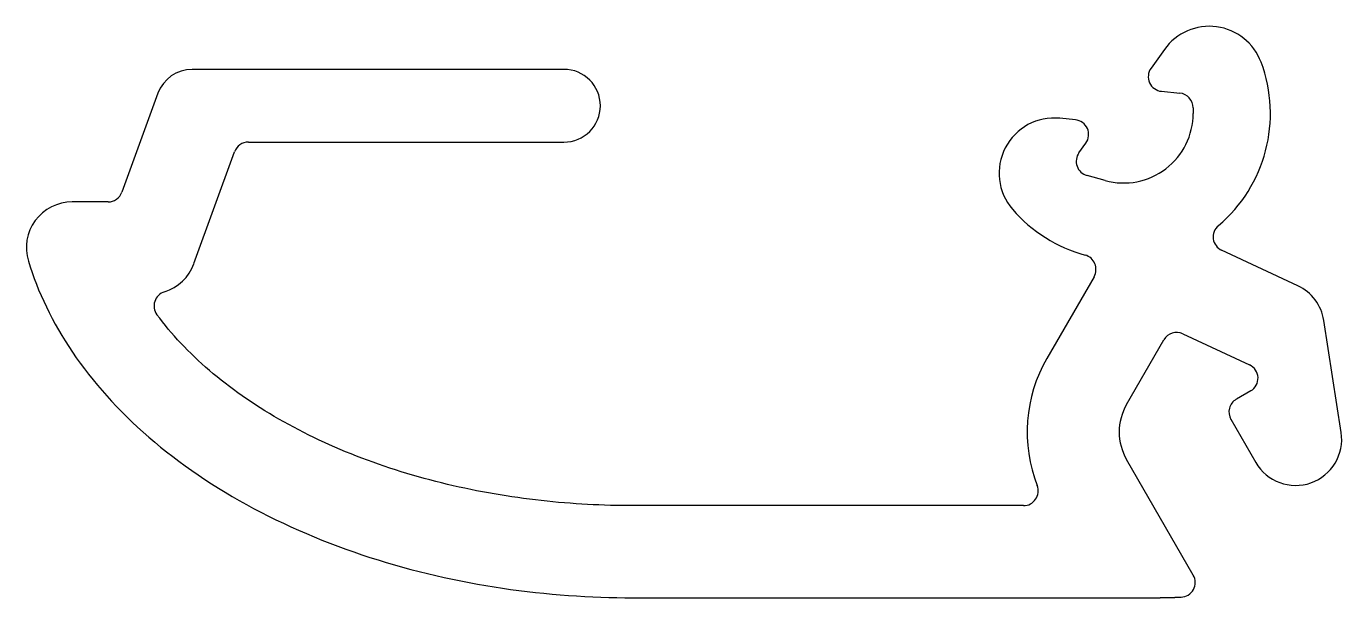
# Model space of a CAD drawing. Extents: x 714.4 to 732.5, y 461.2 to 469.1.
import ezdxf

# ---------------------------------------------------------------- set-up
doc = ezdxf.new("R2010")
doc.units = 0
doc.layers.add('STANDARD', color=7, linetype='CONTINUOUS')

msp = doc.modelspace()

# ---------------------------------------------------------------- linework, layer by layer
at = {"layer": 'STANDARD'}
for p, q in [((730.058, 468.791), (729.872, 468.532)), ((721.774, 468.515), (716.644, 468.515)), ((716.174, 468.186), (715.677, 466.819)), ((730.017, 468.212), (730.27, 468.187)), ((730.453, 467.985), (730.453, 467.905)), ((728.829, 467.819), (728.613, 467.84)), ((717.422, 467.511), (721.774, 467.511)), ((728.878, 467.364), (728.974, 467.498)), ((716.669, 465.834), (717.231, 467.378)), ((729.241, 466.981), (728.989, 467.05)), ((715.486, 466.686), (714.99, 466.686)), ((731.896, 465.529), (730.846, 466.019)), ((729.086, 465.654), (728.436, 464.527)), ((732.495, 463.506), (732.255, 465.05)), ((730.312, 464.866), (731.231, 464.438)), ((729.535, 463.892), (730.05, 464.784)), ((731.247, 464.077), (731.049, 463.963)), ((730.974, 463.686), (731.317, 463.092)), ((730.455, 461.537), (729.535, 463.13)), ((728.113, 462.495), (722.723, 462.495)), ((722.723, 461.225), (729.861, 461.225))]:
    msp.add_line(p, q, dxfattribs=at)
for points in [[(714.386, 465.868, 0), (714.411, 465.789, 0), (714.438, 465.71, 0), (714.466, 465.631, 0), (714.497, 465.552, 0), (714.528, 465.473, 0), (714.562, 465.394, 0), (714.598, 465.315, 0), (714.635, 465.236, 0), (714.674, 465.158, 0), (714.714, 465.079, 0), (714.757, 465.001, 0), (714.801, 464.923, 0), (714.847, 464.845, 0), (714.894, 464.767, 0), (714.944, 464.689, 0), (714.995, 464.612, 0), (715.048, 464.535, 0), (715.103, 464.459, 0), (715.159, 464.382, 0), (715.218, 464.307, 0), (715.278, 464.231, 0), (715.339, 464.156, 0), (715.403, 464.082, 0), (715.468, 464.008, 0), (715.535, 463.935, 0), (715.603, 463.862, 0), (715.674, 463.79, 0), (715.745, 463.719, 0), (715.819, 463.648, 0), (715.894, 463.577, 0), (715.971, 463.508, 0), (716.049, 463.439, 0), (716.129, 463.371, 0), (716.21, 463.304, 0), (716.293, 463.237, 0), (716.377, 463.172, 0), (716.463, 463.107, 0), (716.55, 463.043, 0), (716.639, 462.98, 0), (716.729, 462.918, 0), (716.82, 462.857, 0), (716.913, 462.797, 0), (717.007, 462.737, 0), (717.102, 462.679, 0), (717.198, 462.622, 0), (717.296, 462.566, 0), (717.395, 462.511, 0), (717.494, 462.456, 0), (717.595, 462.403, 0), (717.697, 462.351, 0), (717.8, 462.301, 0), (717.904, 462.251, 0), (718.008, 462.202, 0), (718.114, 462.155, 0), (718.221, 462.109, 0), (718.328, 462.064, 0), (718.436, 462.02, 0), (718.545, 461.977, 0), (718.654, 461.935, 0), (718.764, 461.895, 0), (718.875, 461.856, 0), (718.986, 461.818, 0), (719.098, 461.781, 0), (719.21, 461.745, 0), (719.323, 461.711, 0), (719.436, 461.678, 0), (719.549, 461.646, 0), (719.663, 461.615, 0), (719.777, 461.586, 0), (719.891, 461.557, 0), (720.006, 461.53, 0), (720.121, 461.504, 0), (720.235, 461.48, 0), (720.35, 461.456, 0), (720.465, 461.434, 0), (720.58, 461.413, 0), (720.695, 461.393, 0), (720.81, 461.374, 0), (720.925, 461.357, 0), (721.039, 461.34, 0), (721.154, 461.325, 0), (721.268, 461.311, 0), (721.382, 461.298, 0), (721.496, 461.286, 0), (721.61, 461.275, 0), (721.723, 461.265, 0), (721.836, 461.257, 0), (721.948, 461.249, 0), (722.06, 461.242, 0), (722.172, 461.237, 0), (722.283, 461.233, 0), (722.394, 461.229, 0), (722.504, 461.227, 0), (722.614, 461.225, 0), (722.723, 461.225, 0)], [(722.723, 462.495, 0), (722.646, 462.495, 0), (722.569, 462.496, 0), (722.491, 462.497, 0), (722.414, 462.499, 0), (722.335, 462.501, 0), (722.257, 462.504, 0), (722.178, 462.508, 0), (722.099, 462.512, 0), (722.02, 462.516, 0), (721.941, 462.521, 0), (721.861, 462.527, 0), (721.781, 462.534, 0), (721.701, 462.54, 0), (721.621, 462.548, 0), (721.541, 462.556, 0), (721.46, 462.565, 0), (721.38, 462.574, 0), (721.299, 462.584, 0), (721.218, 462.595, 0), (721.137, 462.606, 0), (721.056, 462.618, 0), (720.975, 462.63, 0), (720.894, 462.643, 0), (720.813, 462.657, 0), (720.732, 462.671, 0), (720.651, 462.686, 0), (720.57, 462.701, 0), (720.489, 462.718, 0), (720.408, 462.735, 0), (720.328, 462.752, 0), (720.247, 462.77, 0), (720.166, 462.789, 0), (720.086, 462.809, 0), (720.006, 462.829, 0), (719.926, 462.85, 0), (719.846, 462.871, 0), (719.767, 462.893, 0), (719.687, 462.916, 0), (719.608, 462.939, 0), (719.53, 462.963, 0), (719.451, 462.988, 0), (719.373, 463.013, 0), (719.296, 463.039, 0), (719.218, 463.066, 0), (719.141, 463.093, 0), (719.065, 463.121, 0), (718.988, 463.149, 0), (718.913, 463.179, 0), (718.838, 463.208, 0), (718.763, 463.239, 0), (718.688, 463.27, 0), (718.615, 463.301, 0), (718.542, 463.334, 0), (718.469, 463.367, 0), (718.397, 463.4, 0), (718.325, 463.434, 0), (718.254, 463.469, 0), (718.184, 463.504, 0), (718.115, 463.54, 0), (718.046, 463.576, 0), (717.977, 463.613, 0), (717.91, 463.65, 0), (717.843, 463.688, 0), (717.777, 463.727, 0), (717.712, 463.766, 0), (717.647, 463.805, 0), (717.583, 463.845, 0), (717.52, 463.886, 0), (717.458, 463.927, 0), (717.396, 463.968, 0), (717.336, 464.01, 0), (717.276, 464.053, 0), (717.217, 464.096, 0), (717.159, 464.139, 0), (717.102, 464.183, 0), (717.046, 464.227, 0), (716.991, 464.272, 0), (716.936, 464.316, 0), (716.883, 464.362, 0), (716.83, 464.408, 0), (716.779, 464.454, 0), (716.728, 464.5, 0), (716.678, 464.547, 0), (716.63, 464.594, 0), (716.582, 464.641, 0), (716.535, 464.689, 0), (716.489, 464.737, 0), (716.445, 464.785, 0), (716.401, 464.834, 0), (716.358, 464.882, 0), (716.317, 464.931, 0), (716.276, 464.981, 0), (716.236, 465.03, 0), (716.198, 465.08, 0), (716.16, 465.13, 0)], [(729.861, 461.225, 0), (729.865, 461.225, 0), (729.869, 461.225, 0), (729.874, 461.225, 0), (729.878, 461.225, 0), (729.883, 461.225, 0), (729.887, 461.225, 0), (729.892, 461.225, 0), (729.896, 461.225, 0), (729.901, 461.225, 0), (729.905, 461.225, 0), (729.909, 461.225, 0), (729.914, 461.225, 0), (729.918, 461.225, 0), (729.923, 461.225, 0), (729.927, 461.225, 0), (729.932, 461.225, 0), (729.936, 461.225, 0), (729.941, 461.225, 0), (729.945, 461.225, 0), (729.949, 461.225, 0), (729.954, 461.225, 0), (729.958, 461.225, 0), (729.963, 461.225, 0), (729.967, 461.225, 0), (729.972, 461.225, 0), (729.976, 461.225, 0), (729.981, 461.225, 0), (729.985, 461.225, 0), (729.99, 461.225, 0), (729.994, 461.225, 0), (729.999, 461.225, 0), (730.003, 461.226, 0), (730.007, 461.226, 0), (730.012, 461.226, 0), (730.016, 461.226, 0), (730.021, 461.226, 0), (730.025, 461.226, 0), (730.03, 461.226, 0), (730.034, 461.226, 0), (730.039, 461.226, 0), (730.043, 461.226, 0), (730.048, 461.226, 0), (730.052, 461.226, 0), (730.057, 461.226, 0), (730.061, 461.226, 0), (730.066, 461.226, 0), (730.07, 461.227, 0), (730.075, 461.227, 0), (730.079, 461.227, 0), (730.084, 461.227, 0), (730.088, 461.227, 0), (730.093, 461.227, 0), (730.097, 461.227, 0), (730.101, 461.227, 0), (730.106, 461.227, 0), (730.11, 461.227, 0), (730.115, 461.227, 0), (730.119, 461.227, 0), (730.124, 461.228, 0), (730.128, 461.228, 0), (730.133, 461.228, 0), (730.137, 461.228, 0), (730.142, 461.228, 0), (730.146, 461.228, 0), (730.151, 461.228, 0), (730.155, 461.228, 0), (730.16, 461.228, 0), (730.164, 461.228, 0), (730.169, 461.229, 0), (730.173, 461.229, 0), (730.178, 461.229, 0), (730.182, 461.229, 0), (730.187, 461.229, 0), (730.191, 461.229, 0), (730.196, 461.229, 0), (730.2, 461.229, 0), (730.205, 461.23, 0), (730.209, 461.23, 0), (730.214, 461.23, 0), (730.218, 461.23, 0), (730.223, 461.23, 0), (730.227, 461.23, 0), (730.232, 461.23, 0), (730.236, 461.23, 0), (730.241, 461.231, 0), (730.246, 461.231, 0), (730.25, 461.231, 0), (730.255, 461.231, 0), (730.259, 461.231, 0), (730.264, 461.231, 0), (730.268, 461.231, 0), (730.273, 461.232, 0), (730.277, 461.232, 0), (730.282, 461.232, 0), (730.286, 461.232, 0)]]:
    msp.add_polyline3d(points, dxfattribs=at)
for centre, radius, start, end in [((730.677, 468.347), 0.762, 20.5135, 144.3609), ((716.644, 468.015), 0.5, 90, 160), ((721.774, 468.013), 0.502, 270.0004, 90.0004), ((730.037, 468.414), 0.203, 144.3609, 264.3609), ((729.495, 467.905), 2.024, 310.1724, 20.5135), ((730.25, 467.985), 0.203, 0, 84.3609), ((728.538, 467.082), 0.762, 84.3609, 220.7113), ((728.809, 467.616), 0.203, 324.3609, 84.3609), ((729.495, 467.905), 0.958, 254.6717, 360), ((717.422, 467.308), 0.203, 90, 160), ((729.043, 467.246), 0.203, 144.3609, 254.6717), ((714.99, 466.054), 0.632, 90, 197.1146), ((715.486, 466.889), 0.203, 270, 340), ((729.495, 467.905), 2.024, 220.7113, 254.791), ((730.932, 466.203), 0.203, 130.1724, 244.9809), ((728.91, 465.756), 0.203, 330, 74.791), ((716.073, 466.051), 0.635, 287.3834, 340), ((716.323, 465.251), 0.203, 107.3834, 216.6219), ((731.628, 464.953), 0.635, 8.813, 64.9809), ((730.226, 464.682), 0.203, 64.9809, 150), ((730.195, 463.511), 2.032, 150, 201.3237), ((731.145, 464.253), 0.203, 300, 64.9809), ((731.15, 463.787), 0.203, 120, 210), ((730.195, 463.511), 0.762, 150, 210), ((731.867, 463.409), 0.635, 210, 8.813), ((728.113, 462.698), 0.203, 270, 21.3237), ((730.279, 461.435), 0.203, 271.9678, 30)]:
    msp.add_arc(centre, radius, start, end, dxfattribs=at)

doc.saveas('drawing.dxf')
